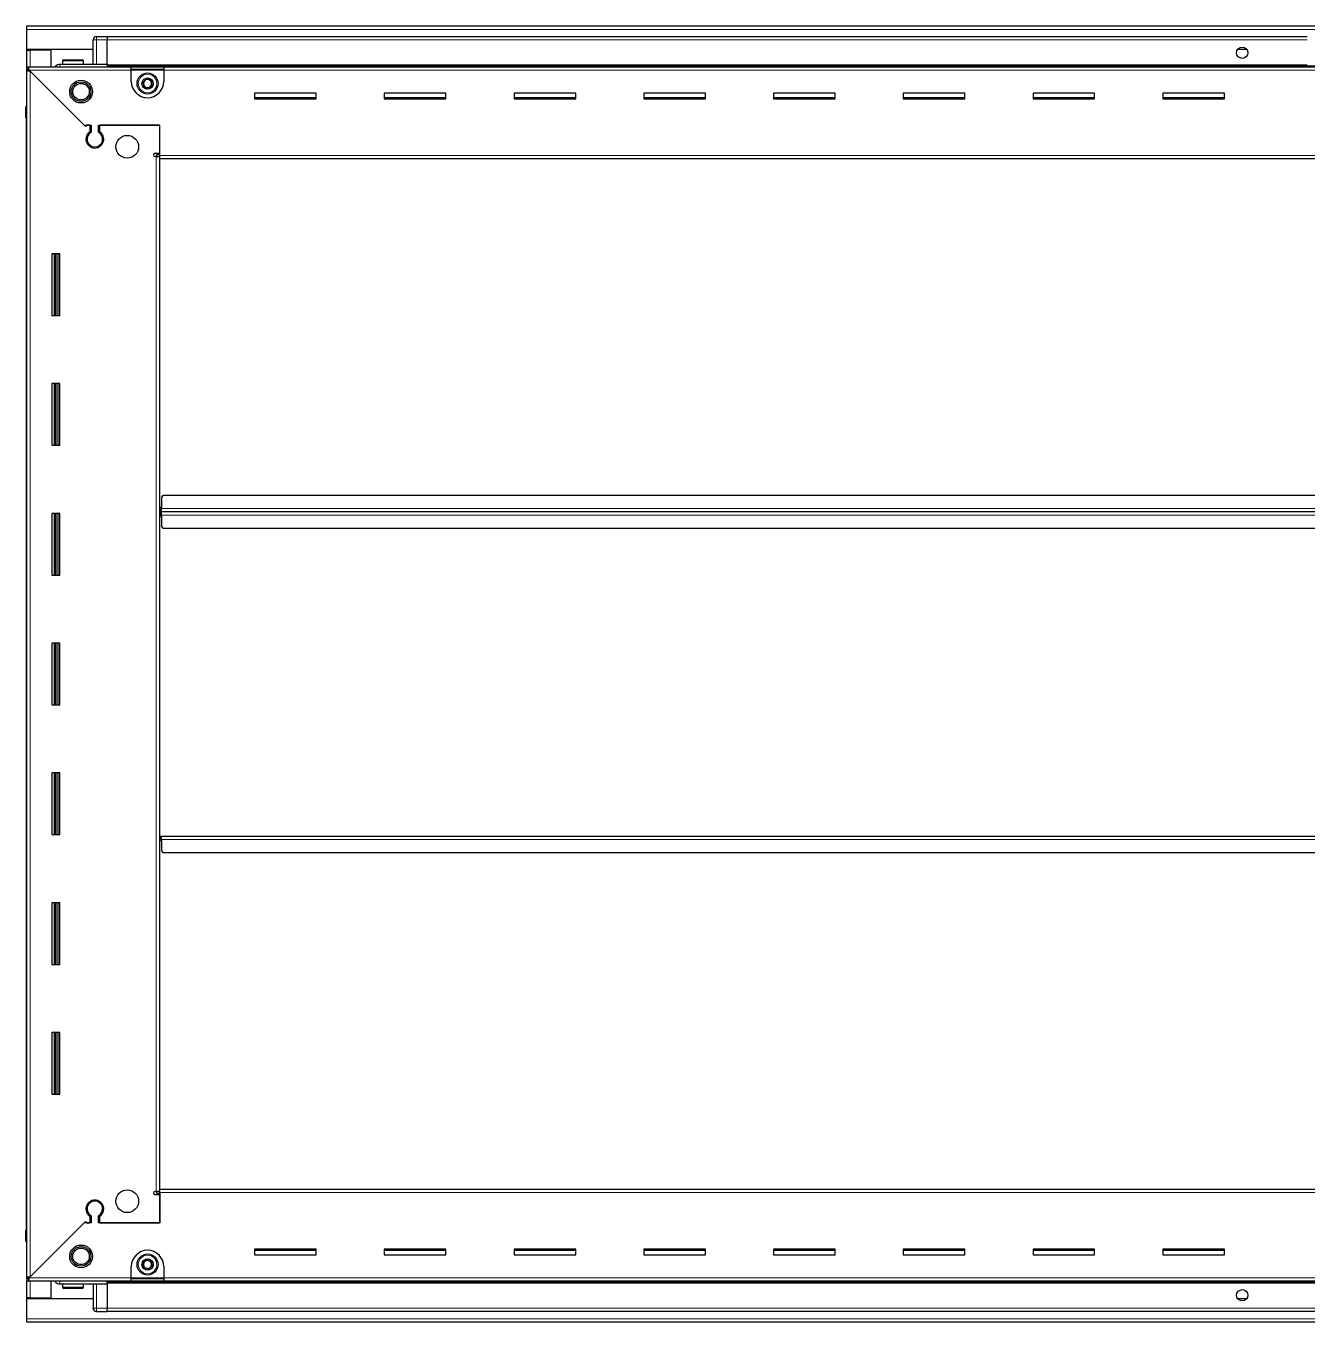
# Model space of a CAD drawing. Header units: millimetres. Extents: x 1132 to 6463, y -573 to 2028.
# Drawn here: x 4787 to 5577, y 1048 to 1847 of the extents above; entities that cross this region are included whole.
import ezdxf

# ---------------------------------------------------------------- set-up
doc = ezdxf.new("R2010")
doc.units = ezdxf.units.MM

msp = doc.modelspace()

# ---------------------------------------------------------------- linework, layer by layer
at = {"color": 7, "linetype": 'Continuous', "lineweight": 25}
for p, q in [((4787.88, 1846.6), (6386.88, 1846.6)), ((4787.88, 1844.5), (4787.88, 1846.6)), ((4787.88, 1832.1), (4787.88, 1844.5)), ((4828.88, 1823.1), (4828.88, 1838.1)), ((4829.56, 1839.6), (4829.55, 1839.6)), ((4830.88, 1840.1), (4837.38, 1840.1)), ((4830.88, 1840.1), (4837.38, 1840.1)), ((4837.38, 1840.1), (4837.38, 1840.1)), ((4837.38, 1840.1), (4837.38, 1840.1)), ((4837.38, 1840.1), (4837.38, 1838.1)), ((5577.38, 1839.95), (4837.38, 1839.95)), ((4837.38, 1823.1), (4837.38, 1838.1)), ((4828.88, 1832.1), (4787.88, 1832.1)), ((4787.88, 1831.6), (4787.88, 1832.1)), ((4787.88, 1821.35), (4787.88, 1831.6)), ((4787.88, 1831.6), (4789.98, 1831.6)), ((4789.38, 1831.6), (4789.38, 1832.1)), ((4802.88, 1831.6), (4789.98, 1831.6)), ((4802.88, 1821.35), (4802.88, 1831.6)), ((5540.25, 1832.1), (5534.51, 1832.1)), ((4808.38, 1823.1), (4837.38, 1823.1)), ((4809.88, 1825), (4809.88, 1823.1)), ((4810.68, 1825.8), (4822.08, 1825.8)), ((4822.88, 1823.1), (4822.88, 1825)), ((4837.38, 1823.1), (4837.38, 1822.6)), ((4837.38, 1821.95), (6337.38, 1821.95)), ((4787.88, 1819.85), (4787.88, 1821.35)), ((4787.88, 1821.35), (4788.88, 1821.35)), ((4787.88, 1819.35), (4787.88, 1819.85)), ((4787.88, 1819.85), (4788.88, 1819.85)), ((4787.88, 1074.85), (4787.88, 1819.35)), ((4789.38, 1819.35), (4787.88, 1819.35)), ((4788.88, 1819.85), (4788.88, 1821.35)), ((4788.88, 1821.35), (4852.38, 1821.35)), ((4789.48, 1819.25), (4823.38, 1785.35)), ((4824.08, 1784.65), (4789.98, 1818.75)), ((4852.38, 1819.25), (4852.38, 1821.35)), ((4852.38, 1821.35), (4872.38, 1821.35)), ((4852.38, 1819.85), (4872.38, 1819.85)), ((4852.38, 1812.35), (4852.38, 1819.25)), ((4872.38, 1821.35), (4872.38, 1819.25)), ((4872.38, 1821.35), (6302.38, 1821.35)), ((4872.38, 1819.25), (4872.38, 1812.35)), ((4966.38, 1805.1), (4928.38, 1805.1)), ((4928.38, 1805.1), (4928.38, 1801.6)), ((4966.38, 1802.35), (4928.38, 1802.35)), ((4928.38, 1801.6), (4966.38, 1801.6)), ((4966.38, 1801.6), (4966.38, 1805.1)), ((5046.38, 1805.1), (5008.38, 1805.1)), ((5008.38, 1805.1), (5008.38, 1801.6)), ((5046.38, 1802.35), (5008.38, 1802.35)), ((5008.38, 1801.6), (5046.38, 1801.6)), ((5046.38, 1801.6), (5046.38, 1805.1)), ((5126.38, 1805.1), (5088.38, 1805.1)), ((5088.38, 1805.1), (5088.38, 1801.6)), ((5126.38, 1802.35), (5088.38, 1802.35)), ((5088.38, 1801.6), (5126.38, 1801.6)), ((5126.38, 1801.6), (5126.38, 1805.1)), ((5206.38, 1805.1), (5168.38, 1805.1)), ((5168.38, 1805.1), (5168.38, 1801.6)), ((5206.38, 1802.35), (5168.38, 1802.35)), ((5168.38, 1801.6), (5206.38, 1801.6)), ((5206.38, 1801.6), (5206.38, 1805.1)), ((5286.38, 1805.1), (5248.38, 1805.1)), ((5248.38, 1805.1), (5248.38, 1801.6)), ((5286.38, 1802.35), (5248.38, 1802.35)), ((5248.38, 1801.6), (5286.38, 1801.6)), ((5286.38, 1801.6), (5286.38, 1805.1)), ((5366.38, 1805.1), (5328.38, 1805.1)), ((5328.38, 1805.1), (5328.38, 1801.6)), ((5366.38, 1802.35), (5328.38, 1802.35)), ((5328.38, 1801.6), (5366.38, 1801.6)), ((5366.38, 1801.6), (5366.38, 1805.1)), ((5446.38, 1805.1), (5408.38, 1805.1)), ((5408.38, 1805.1), (5408.38, 1801.6)), ((5446.38, 1802.35), (5408.38, 1802.35)), ((5408.38, 1801.6), (5446.38, 1801.6)), ((5446.38, 1801.6), (5446.38, 1805.1)), ((5526.38, 1805.1), (5488.38, 1805.1)), ((5488.38, 1805.1), (5488.38, 1801.6)), ((5526.38, 1802.35), (5488.38, 1802.35)), ((5488.38, 1801.6), (5526.38, 1801.6)), ((5526.38, 1801.6), (5526.38, 1805.1)), ((4787.38, 1796.6), (4787.38, 1790.1)), ((4787.38, 1790.1), (4787.38, 1796.6)), ((4787.38, 1790.1), (4787.38, 1790.1)), ((4787.88, 1790.1), (4787.38, 1790.1)), ((4787.53, 1790.1), (4787.53, 1104.1)), ((4823.38, 1785.35), (4827.58, 1785.35)), ((4824.78, 1785.35), (4824.08, 1784.65)), ((4826.88, 1785.35), (4824.78, 1785.35)), ((4826.88, 1785.35), (4826.88, 1781.46)), ((4827.58, 1785.35), (4827.58, 1781.07)), ((4832.18, 1785.35), (4869.88, 1785.35)), ((4832.18, 1781.07), (4832.18, 1785.35)), ((4832.88, 1781.46), (4832.88, 1785.35)), ((4869.88, 1785.35), (4832.88, 1785.35)), ((4869.88, 1766.7), (4869.88, 1785.35)), ((4869.88, 1768.1), (4869.88, 1785.35)), ((4827.88, 1772.49), (4827.88, 1771.73)), ((4867.03, 1768.1), (4869.88, 1768.1)), ((4867.78, 1766.1), (4867.03, 1766.1)), ((4867.78, 1766.1), (4869.88, 1766.1)), ((4869.88, 1767.1), (4867.88, 1767.1)), ((4867.88, 1767.1), (4867.88, 1766.1)), ((4869.88, 1764.6), (4869.88, 1766.7)), ((6304.88, 1764.6), (4869.88, 1764.6)), ((4869.88, 1129.6), (4869.88, 1764.6)), ((4808.38, 1706.1), (4803.38, 1706.1)), ((4803.38, 1706.1), (4803.38, 1668.1)), ((4805.53, 1668.1), (4805.53, 1706.1)), ((4807.32, 1668.1), (4807.32, 1706.1)), ((4807.36, 1668.1), (4807.36, 1706.1)), ((4808.38, 1668.1), (4808.38, 1706.1)), ((4803.38, 1668.1), (4808.38, 1668.1)), ((4808.38, 1626.1), (4803.38, 1626.1)), ((4803.38, 1626.1), (4803.38, 1588.1)), ((4805.53, 1588.1), (4805.53, 1626.1)), ((4807.32, 1588.1), (4807.32, 1626.1)), ((4807.36, 1588.1), (4807.36, 1626.1)), ((4808.38, 1588.1), (4808.38, 1626.1)), ((4803.38, 1588.1), (4808.38, 1588.1)), ((4871.88, 1557.1), (4870.88, 1556.1)), ((4870.88, 1556.1), (4870.88, 1549.2)), ((6302.88, 1557.1), (4871.88, 1557.1)), ((4808.38, 1546.1), (4803.38, 1546.1)), ((4803.38, 1546.1), (4803.38, 1508.1)), ((4805.53, 1508.1), (4805.53, 1546.1)), ((4807.32, 1508.1), (4807.32, 1546.1)), ((4807.36, 1508.1), (4807.36, 1546.1)), ((4808.38, 1508.1), (4808.38, 1546.1)), ((4870.63, 1547.1), (4869.88, 1547.1)), ((4870.88, 1549.95), (4870.63, 1549.95)), ((4870.63, 1549.95), (4870.63, 1547.1)), ((4870.63, 1547.1), (4870.63, 1544.25)), ((4870.63, 1544.25), (4870.88, 1544.25)), ((4870.88, 1547.1), (4870.88, 1549.2)), ((6303.88, 1547.1), (4870.88, 1547.1)), ((4870.88, 1545), (4870.88, 1547.1)), ((4870.88, 1545), (4870.88, 1538.1)), ((4870.88, 1538.1), (4871.88, 1537.1)), ((4871.88, 1537.1), (6302.88, 1537.1)), ((4803.38, 1508.1), (4808.38, 1508.1)), ((4808.38, 1466.1), (4803.38, 1466.1)), ((4803.38, 1466.1), (4803.38, 1428.1)), ((4805.53, 1428.1), (4805.53, 1466.1)), ((4807.32, 1428.1), (4807.32, 1466.1)), ((4807.36, 1428.1), (4807.36, 1466.1)), ((4808.38, 1428.1), (4808.38, 1466.1)), ((4803.38, 1428.1), (4808.38, 1428.1)), ((4808.38, 1386.1), (4803.38, 1386.1)), ((4803.38, 1386.1), (4803.38, 1348.1)), ((4805.53, 1348.1), (4805.53, 1386.1)), ((4807.32, 1348.1), (4807.32, 1386.1)), ((4807.36, 1348.1), (4807.36, 1386.1)), ((4808.38, 1348.1), (4808.38, 1386.1)), ((4803.38, 1348.1), (4808.38, 1348.1)), ((4869.88, 1347.1), (4870.63, 1347.1)), ((4870.63, 1347.1), (4870.63, 1344.25)), ((4870.63, 1344.25), (4870.88, 1344.25)), ((4870.88, 1345), (4870.88, 1347.1)), ((4870.88, 1347.1), (6303.88, 1347.1)), ((4870.88, 1345), (4870.88, 1338.1)), ((4870.88, 1338.1), (4871.88, 1337.1)), ((4871.88, 1337.1), (6302.88, 1337.1)), ((4808.38, 1306.1), (4803.38, 1306.1)), ((4803.38, 1306.1), (4803.38, 1268.1)), ((4805.53, 1268.1), (4805.53, 1306.1)), ((4807.32, 1268.1), (4807.32, 1306.1)), ((4807.36, 1268.1), (4807.36, 1306.1)), ((4808.38, 1268.1), (4808.38, 1306.1)), ((4803.38, 1268.1), (4808.38, 1268.1)), ((4808.38, 1226.1), (4803.38, 1226.1)), ((4803.38, 1226.1), (4803.38, 1188.1)), ((4805.53, 1188.1), (4805.53, 1226.1)), ((4807.32, 1188.1), (4807.32, 1226.1)), ((4807.36, 1188.1), (4807.36, 1226.1)), ((4808.38, 1188.1), (4808.38, 1226.1)), ((4803.38, 1188.1), (4808.38, 1188.1)), ((4867.03, 1128.1), (4867.78, 1128.1)), ((4869.88, 1128.1), (4867.78, 1128.1)), ((4867.88, 1128.1), (4867.88, 1127.1)), ((4867.88, 1127.1), (4869.88, 1127.1)), ((4869.88, 1127.5), (4869.88, 1129.6)), ((4869.88, 1129.6), (6304.88, 1129.6)), ((4869.88, 1127.5), (4869.88, 1108.85)), ((4827.88, 1122.48), (4827.88, 1121.72)), ((4869.88, 1126.1), (4867.03, 1126.1)), ((4869.88, 1108.85), (4869.88, 1126.1)), ((4826.88, 1112.74), (4826.88, 1108.85)), ((4827.58, 1113.14), (4827.58, 1108.85)), ((4832.18, 1108.85), (4832.18, 1113.14)), ((4832.88, 1108.85), (4832.88, 1112.74)), ((4787.38, 1104.1), (4787.38, 1104.1)), ((4787.38, 1097.6), (4787.38, 1104.1)), ((4787.38, 1104.1), (4787.38, 1104.1)), ((4787.38, 1104.1), (4787.38, 1097.6)), ((4787.88, 1104.1), (4787.38, 1104.1)), ((4823.38, 1108.85), (4789.48, 1074.95)), ((4789.98, 1075.45), (4824.08, 1109.55)), ((4827.58, 1108.85), (4823.38, 1108.85)), ((4824.08, 1109.55), (4824.78, 1108.85)), ((4824.78, 1108.85), (4826.88, 1108.85)), ((4869.88, 1108.85), (4832.18, 1108.85)), ((4832.88, 1108.85), (4869.88, 1108.85)), ((4787.88, 1096.28), (4787.88, 1096.28)), ((4966.38, 1092.6), (4928.38, 1092.6)), ((4928.38, 1092.6), (4928.38, 1089.1)), ((4928.38, 1091.85), (4966.38, 1091.85)), ((4928.38, 1089.1), (4966.38, 1089.1)), ((4966.38, 1089.1), (4966.38, 1092.6)), ((5046.38, 1092.6), (5008.38, 1092.6)), ((5008.38, 1092.6), (5008.38, 1089.1)), ((5008.38, 1091.85), (5046.38, 1091.85)), ((5008.38, 1089.1), (5046.38, 1089.1)), ((5046.38, 1089.1), (5046.38, 1092.6)), ((5126.38, 1092.6), (5088.38, 1092.6)), ((5088.38, 1092.6), (5088.38, 1089.1)), ((5088.38, 1091.85), (5126.38, 1091.85)), ((5088.38, 1089.1), (5126.38, 1089.1)), ((5126.38, 1089.1), (5126.38, 1092.6)), ((5206.38, 1092.6), (5168.38, 1092.6)), ((5168.38, 1092.6), (5168.38, 1089.1)), ((5168.38, 1091.85), (5206.38, 1091.85)), ((5168.38, 1089.1), (5206.38, 1089.1)), ((5206.38, 1089.1), (5206.38, 1092.6)), ((5286.38, 1092.6), (5248.38, 1092.6)), ((5248.38, 1092.6), (5248.38, 1089.1)), ((5248.38, 1091.85), (5286.38, 1091.85)), ((5248.38, 1089.1), (5286.38, 1089.1)), ((5286.38, 1089.1), (5286.38, 1092.6)), ((5366.38, 1092.6), (5328.38, 1092.6)), ((5328.38, 1092.6), (5328.38, 1089.1)), ((5328.38, 1091.85), (5366.38, 1091.85)), ((5328.38, 1089.1), (5366.38, 1089.1)), ((5366.38, 1089.1), (5366.38, 1092.6)), ((5446.38, 1092.6), (5408.38, 1092.6)), ((5408.38, 1092.6), (5408.38, 1089.1)), ((5408.38, 1091.85), (5446.38, 1091.85)), ((5408.38, 1089.1), (5446.38, 1089.1)), ((5446.38, 1089.1), (5446.38, 1092.6)), ((5526.38, 1092.6), (5488.38, 1092.6)), ((5488.38, 1092.6), (5488.38, 1089.1)), ((5488.38, 1091.85), (5526.38, 1091.85)), ((5488.38, 1089.1), (5526.38, 1089.1)), ((5526.38, 1089.1), (5526.38, 1092.6)), ((4852.38, 1074.95), (4852.38, 1081.85)), ((4872.38, 1081.85), (4872.38, 1074.95)), ((4787.88, 1074.35), (4787.88, 1074.85)), ((4789.38, 1074.85), (4787.88, 1074.85)), ((4787.88, 1074.35), (4787.88, 1072.85)), ((4788.88, 1074.35), (4787.88, 1074.35)), ((4787.88, 1062.6), (4787.88, 1072.85)), ((4788.88, 1072.85), (4787.88, 1072.85)), ((4788.88, 1074.35), (4788.88, 1072.85)), ((4852.38, 1072.85), (4788.88, 1072.85)), ((4802.88, 1062.6), (4802.88, 1072.85)), ((4808.38, 1071.1), (4837.38, 1071.1)), ((4809.88, 1071.1), (4809.88, 1069.2)), ((4822.88, 1069.2), (4822.88, 1071.1)), ((4828.88, 1071.1), (4828.88, 1056.1)), ((6337.38, 1072.25), (4837.38, 1072.25)), ((4837.38, 1071.1), (4837.38, 1071.6)), ((4837.38, 1071.1), (4837.38, 1056.1)), ((4852.38, 1072.85), (4852.38, 1074.95)), ((4872.38, 1074.35), (4852.38, 1074.35)), ((4872.38, 1072.85), (4852.38, 1072.85)), ((4872.38, 1074.95), (4872.38, 1072.85)), ((6302.38, 1072.85), (4872.38, 1072.85)), ((4814.45, 1068.4), (4810.68, 1068.4)), ((4822.08, 1068.4), (4814.45, 1068.4)), ((4789.98, 1062.6), (4787.88, 1062.6)), ((4787.88, 1062.1), (4787.88, 1062.6)), ((4787.88, 1049.7), (4787.88, 1062.1)), ((4787.88, 1062.1), (4828.88, 1062.1)), ((4789.38, 1062.1), (4789.38, 1062.6)), ((4789.98, 1062.6), (4802.88, 1062.6)), ((4828.88, 1056.1), (4828.88, 1056.1)), ((4837.38, 1054.1), (4837.38, 1056.1)), ((5534.51, 1062.1), (5540.25, 1062.1)), ((4787.88, 1047.6), (4787.88, 1049.7)), ((6386.88, 1047.6), (4787.88, 1047.6)), ((4830.88, 1054.1), (4837.38, 1054.1)), ((4830.88, 1054.1), (4837.38, 1054.1)), ((4837.38, 1054.25), (6337.38, 1054.25)), ((4837.38, 1054.1), (4837.38, 1054.1))]:
    msp.add_line(p, q, dxfattribs=at)
at = {"color": 8, "linetype": 'Continuous', "lineweight": 18}
for p, q in [((6386.88, 1844.5), (4787.88, 1844.5)), ((4828.88, 1838.1), (4830.88, 1838.1)), ((4830.88, 1840.1), (4830.88, 1838.1)), ((4830.88, 1838.1), (4830.88, 1823.1)), ((4837.38, 1838.1), (4830.88, 1838.1)), ((5577.38, 1837.95), (4837.38, 1837.95)), ((4789.98, 1831.6), (4789.98, 1832.1)), ((4789.98, 1821.35), (4789.98, 1831.6)), ((4809.88, 1825), (4822.88, 1825)), ((5577.38, 1822.6), (4837.38, 1822.6)), ((4852.38, 1819.25), (4789.48, 1819.25)), ((4789.98, 1818.75), (4789.98, 1075.45)), ((6337.38, 1821.37), (4837.38, 1821.37)), ((4852.38, 1819.25), (4872.38, 1819.25)), ((6302.38, 1819.25), (4872.38, 1819.25)), ((4787.88, 1796.6), (4787.38, 1796.6)), ((4867.78, 1128.1), (4867.78, 1766.1)), ((4869.88, 1766.7), (6304.88, 1766.7)), ((4804.88, 1706.1), (4804.88, 1668.1)), ((4806.11, 1706.1), (4806.11, 1668.1)), ((4804.88, 1626.1), (4804.88, 1588.1)), ((4806.11, 1626.1), (4806.11, 1588.1)), ((4804.88, 1546.1), (4804.88, 1508.1)), ((4806.11, 1546.1), (4806.11, 1508.1)), ((6303.88, 1549.2), (4870.88, 1549.2)), ((4870.88, 1545), (6303.88, 1545)), ((4804.88, 1466.1), (4804.88, 1428.1)), ((4806.11, 1466.1), (4806.11, 1428.1)), ((4804.88, 1386.1), (4804.88, 1348.1)), ((4806.11, 1386.1), (4806.11, 1348.1)), ((4870.88, 1345), (6303.88, 1345)), ((4804.88, 1306.1), (4804.88, 1268.1)), ((4806.11, 1306.1), (4806.11, 1268.1)), ((4804.88, 1226.1), (4804.88, 1188.1)), ((4806.11, 1226.1), (4806.11, 1188.1)), ((6304.88, 1127.5), (4869.88, 1127.5)), ((4787.88, 1097.6), (4787.38, 1097.6)), ((4789.48, 1074.95), (4852.38, 1074.95)), ((4789.98, 1062.6), (4789.98, 1072.85)), ((4830.88, 1056.1), (4830.88, 1071.1)), ((4837.38, 1072.84), (6337.38, 1072.84)), ((4837.38, 1071.6), (6337.38, 1071.6)), ((4872.38, 1074.95), (4852.38, 1074.95)), ((4872.38, 1074.95), (6302.38, 1074.95)), ((4814.18, 1069.2), (4809.88, 1069.2)), ((4822.88, 1069.2), (4814.18, 1069.2)), ((4789.98, 1062.1), (4789.98, 1062.6)), ((4828.88, 1056.1), (4830.88, 1056.1)), ((4830.88, 1054.1), (4830.88, 1056.1)), ((4837.38, 1056.1), (4830.88, 1056.1)), ((4837.38, 1056.25), (6337.38, 1056.25)), ((6386.88, 1049.7), (4787.88, 1049.7))]:
    msp.add_line(p, q, dxfattribs=at)
at = {"color": 7, "linetype": 'Continuous', "lineweight": 25, "flags": 128}
msp.add_lwpolyline([(4829.02, 1055.35), (4828.92, 1055.71), (4828.88, 1056.1)], dxfattribs=at)
at = {"color": 7, "linetype": 'Continuous', "lineweight": 25}
for centre, radius in [((5537.38, 1830.1), 3.5), ((4862.38, 1811.1), 6.5), ((4862.38, 1811.1), 3.46), ((4821.38, 1806.1), 7), ((4821.38, 1806.1), 6.03), ((4821.38, 1806.1), 5.1), ((4849.88, 1772.1), 7), ((4849.88, 1122.1), 7), ((4821.38, 1088.1), 7), ((4821.38, 1088.1), 6.02), ((4821.38, 1088.1), 5.1), ((4862.38, 1083.1), 6.5), ((4862.38, 1083.1), 3.46), ((5537.38, 1064.1), 3.5)]:
    msp.add_circle(centre, radius, dxfattribs=at)
at = {"color": 8, "linetype": 'Continuous', "lineweight": 18}
for centre in [(4862.38, 1811.1), (4862.38, 1083.1)]:
    msp.add_circle(centre, 5.7, dxfattribs=at)
at = {"color": 7, "linetype": 'Continuous', "lineweight": 25}
for centre, radius, start, end in [((4830.88, 1838.1), 2, 90, 180), ((4810.68, 1825), 0.8, 90, 180), ((4822.08, 1825), 0.8, 0, 90), ((4828.68, 1823.3), 0.2, 270, 0), ((4862.38, 1812.35), 10, 180, 270), ((4862.38, 1811.1), 2.5, 134.01559, 194.01559), ((4862.38, 1811.1), 2.5, 194.01559, 254.01559), ((4862.38, 1811.1), 2.5, 74.01559, 134.01559), ((4862.38, 1811.1), 2.5, 254.01559, 314.01559), ((4862.38, 1812.35), 10, 270, 0), ((4862.38, 1811.1), 2.5, 14.01559, 74.01559), ((4862.38, 1811.1), 2.5, 314.01559, 14.01559), ((4789.38, 1796.6), 2, 138.59038, 180), ((4829.88, 1776.85), 5.5, 123.05573, 56.94427), ((4829.88, 1776.85), 4.8, 118.63099, 61.36901), ((4867.03, 1767.1), 1, 90, 270), ((4867.03, 1127.1), 1, 90, 270), ((4829.88, 1117.35), 5.5, 303.05573, 236.94427), ((4829.88, 1117.35), 4.8, 298.63099, 241.36901), ((4789.38, 1097.6), 2, 180, 221.39416), ((4862.38, 1081.85), 10, 90, 180), ((4862.38, 1081.85), 10, 0, 90), ((4862.38, 1083.1), 2.5, 127.47401, 187.47401), ((4862.38, 1083.1), 2.5, 187.47401, 247.47401), ((4862.38, 1083.1), 2.5, 67.47401, 127.47401), ((4862.38, 1083.1), 2.5, 247.47401, 307.47401), ((4862.38, 1083.1), 2.5, 7.47401, 67.47401), ((4862.38, 1083.1), 2.5, 307.47401, 7.47401), ((4828.68, 1070.9), 0.2, 0, 90), ((4810.68, 1069.2), 0.8, 180, 270), ((4822.08, 1069.2), 0.8, 270, 0), ((4830.88, 1056.1), 2, 180, 270)]:
    msp.add_arc(centre, radius, start, end, dxfattribs=at)
for points, knots in [([(4805.16, 1821.35), (4805.28, 1821.55), (4805.67, 1822.2), (4806.82, 1822.91), (4807.86, 1823.04), (4808.38, 1823.1)], [0, 0, 0, 0, 0.1822499, 0.5911249, 1, 1, 1, 1]), ([(4837.38, 1823.1), (4837.38, 1823.07), (4837.38, 1822.99), (4837.38, 1822.37), (4837.38, 1821.79), (4837.38, 1821.4), (4837.38, 1821.37)], [0, 0, 0, 0, 0.324279, 0.648558, 0.972836, 1, 1, 1, 1]), ([(4787.88, 1819.35), (4787.9, 1819.31), (4787.96, 1819.22), (4788.35, 1819.09), (4788.91, 1818.95), (4789.49, 1818.84), (4789.85, 1818.78), (4789.98, 1818.75)], [0, 0, 0, 0, 0.230255, 0.448522, 0.666786, 0.88505, 1, 1, 1, 1]), ([(4789.48, 1819.25), (4789.43, 1819.51), (4789.34, 1820), (4789.21, 1820.64), (4789.08, 1821.11), (4788.97, 1821.33), (4788.9, 1821.35), (4788.88, 1821.35)], [0, 0, 0, 0, 0.2302553, 0.4485219, 0.6667858, 0.8850496, 1, 1, 1, 1]), ([(4859.6, 1811.9), (4859.97, 1812.26), (4860.67, 1812.93), (4861.36, 1813.59), (4861.68, 1813.91)], [0, 0, 0, 0, 0.534686, 1, 1, 1, 1]), ([(4861.68, 1813.91), (4862.17, 1813.76), (4863.1, 1813.5), (4864.02, 1813.23), (4864.45, 1813.11)], [0, 0, 0, 0, 0.534686, 1, 1, 1, 1]), ([(4860.3, 1809.1), (4860.22, 1809.43), (4860.02, 1810.23), (4859.78, 1811.2), (4859.63, 1811.78), (4859.6, 1811.9)], [0, 0, 0, 0, 0.362901, 0.866875, 1, 1, 1, 1]), ([(4863.08, 1808.3), (4862.58, 1808.45), (4861.65, 1808.71), (4860.73, 1808.98), (4860.3, 1809.1)], [0, 0, 0, 0, 0.534686, 1, 1, 1, 1]), ([(4865.15, 1810.31), (4864.78, 1809.95), (4864.09, 1809.28), (4863.4, 1808.61), (4863.08, 1808.3)], [0, 0, 0, 0, 0.5346859, 1, 1, 1, 1]), ([(4864.45, 1813.11), (4864.48, 1812.99), (4864.63, 1812.41), (4864.87, 1811.44), (4865.07, 1810.64), (4865.15, 1810.31)], [0, 0, 0, 0, 0.1331247, 0.6370994, 1, 1, 1, 1]), ([(4859.71, 1084.21), (4859.81, 1084.29), (4860.29, 1084.65), (4861.08, 1085.26), (4861.73, 1085.76), (4862, 1085.97)], [0, 0, 0, 0, 0.133125, 0.637099, 1, 1, 1, 1]), ([(4860.09, 1081.35), (4860.02, 1081.86), (4859.89, 1082.82), (4859.77, 1083.77), (4859.71, 1084.21)], [0, 0, 0, 0, 0.534686, 1, 1, 1, 1]), ([(4862.75, 1080.24), (4862.28, 1080.44), (4861.39, 1080.81), (4860.5, 1081.18), (4860.09, 1081.35)], [0, 0, 0, 0, 0.534686, 1, 1, 1, 1]), ([(4862, 1085.97), (4862.48, 1085.77), (4863.37, 1085.4), (4864.26, 1085.03), (4864.67, 1084.86)], [0, 0, 0, 0, 0.534686, 1, 1, 1, 1]), ([(4865.04, 1082), (4864.77, 1081.79), (4864.12, 1081.29), (4863.33, 1080.68), (4862.85, 1080.32), (4862.75, 1080.24)], [0, 0, 0, 0, 0.362901, 0.866875, 1, 1, 1, 1]), ([(4864.67, 1084.86), (4864.74, 1084.35), (4864.86, 1083.39), (4864.99, 1082.44), (4865.04, 1082)], [0, 0, 0, 0, 0.534686, 1, 1, 1, 1]), ([(4789.98, 1075.45), (4789.72, 1075.41), (4789.23, 1075.32), (4788.59, 1075.19), (4788.12, 1075.05), (4787.9, 1074.94), (4787.88, 1074.88), (4787.88, 1074.85)], [0, 0, 0, 0, 0.230255, 0.448522, 0.666786, 0.88505, 1, 1, 1, 1]), ([(4788.88, 1072.85), (4788.92, 1072.88), (4789.01, 1072.93), (4789.15, 1073.33), (4789.28, 1073.88), (4789.39, 1074.46), (4789.45, 1074.83), (4789.48, 1074.95)], [0, 0, 0, 0, 0.230255, 0.448522, 0.666786, 0.88505, 1, 1, 1, 1]), ([(4805.16, 1072.85), (4805.28, 1072.65), (4805.67, 1072.01), (4806.82, 1071.3), (4807.86, 1071.17), (4808.38, 1071.1)], [0, 0, 0, 0, 0.18225, 0.591125, 1, 1, 1, 1]), ([(4837.38, 1071.1), (4837.38, 1071.14), (4837.38, 1071.22), (4837.38, 1071.84), (4837.38, 1072.41), (4837.38, 1072.81), (4837.38, 1072.84)], [0, 0, 0, 0, 0.324279, 0.648558, 0.972836, 1, 1, 1, 1])]:
    msp.add_open_spline(points, degree=3, knots=knots, dxfattribs=at)
at = {"color": 8, "linetype": 'Continuous', "lineweight": 18}
for points, knots in [([(4808.38, 1823.1), (4808.38, 1823.06), (4808.38, 1822.99), (4808.38, 1822.55), (4808.38, 1822.09), (4808.38, 1821.68), (4808.38, 1821.41), (4808.38, 1821.35)], [0, 0, 0, 0, 0.359753, 0.553414, 0.751185, 0.948956, 1, 1, 1, 1]), ([(4808.38, 1071.1), (4808.38, 1071.15), (4808.38, 1071.22), (4808.38, 1071.66), (4808.38, 1072.11), (4808.38, 1072.53), (4808.38, 1072.8), (4808.38, 1072.85)], [0, 0, 0, 0, 0.3597529, 0.5534142, 0.7511852, 0.9489563, 1, 1, 1, 1])]:
    msp.add_open_spline(points, degree=3, knots=knots, dxfattribs=at)
at = {"color": 7, "linetype": 'Continuous', "lineweight": 25}
for points in [[(4789.48, 1819.25), (4789.43, 1819.33), (4789.33, 1819.49), (4789.18, 1819.69), (4789.03, 1819.83), (4788.93, 1819.85), (4788.88, 1819.85)], [(4789.38, 1819.35), (4789.39, 1819.3), (4789.4, 1819.2), (4789.54, 1819.05), (4789.74, 1818.9), (4789.9, 1818.8), (4789.98, 1818.75)], [(4788.88, 1074.35), (4788.93, 1074.36), (4789.03, 1074.38), (4789.18, 1074.52), (4789.33, 1074.72), (4789.43, 1074.88), (4789.48, 1074.95)], [(4789.98, 1075.45), (4789.9, 1075.4), (4789.74, 1075.3), (4789.54, 1075.15), (4789.4, 1075), (4789.39, 1074.9), (4789.38, 1074.85)]]:
    msp.add_open_spline(points, degree=3, dxfattribs=at)

doc.saveas('drawing.dxf')
